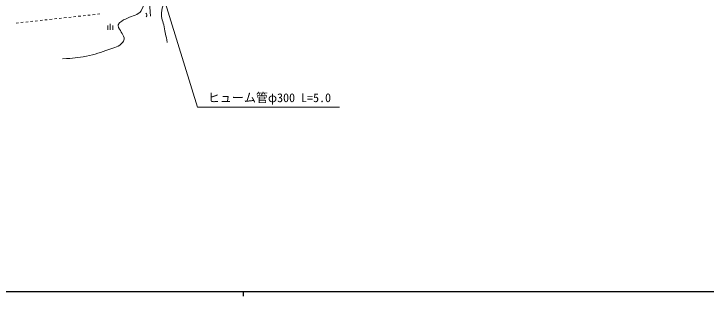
# Model space of a CAD drawing. Units: millimetres, scale not verified. Extents: x 40000 to 680000, y 20000 to 380000.
# Drawn here: x 120358 to 264274, y 204000 to 262690 of the extents above; entities that cross this region are included whole.
import ezdxf
from ezdxf.enums import TextEntityAlignment as Align

# ---------------------------------------------------------------- set-up
doc = ezdxf.new("R2010")
doc.units = ezdxf.units.MM
doc.header["$LTSCALE"] = 1000
for name, color, linetype, lineweight in [('M-BGD', 7, 'Continuous', 13), ('M-STR-HTXT', 7, 'Continuous', 13), ('M-TTL-BAND', 7, 'Continuous', 25)]:
    doc.layers.add(name, color=color, linetype=linetype, lineweight=lineweight)
doc.styles.add('ＭＳ ゴシック', font='')
doc.styles.get('ＭＳ ゴシック').set_extended_font_data('MS Gothic')

msp = doc.modelspace()

# ---------------------------------------------------------------- linework, layer by layer
at = {"layer": 'M-BGD'}
for p, q in [((131770, 261960), (132267, 262015)), ((132764, 262069), (133262, 262123)), ((133759, 262178), (134256, 262232)), ((134753, 262286), (135250, 262341)), ((135747, 262395), (136244, 262449)), ((136741, 262504), (137238, 262558)), ((137735, 262612), (138232, 262667)), ((120835, 260765), (121333, 260820)), ((121830, 260874), (122327, 260928)), ((122824, 260983), (123321, 261037)), ((123818, 261091), (124315, 261146)), ((124812, 261200), (125309, 261254)), ((125806, 261308), (126303, 261363)), ((126800, 261417), (127297, 261471)), ((127794, 261526), (128291, 261580)), ((128788, 261634), (129285, 261689)), ((129782, 261743), (130279, 261797)), ((130776, 261852), (131273, 261906)), ((140403, 259373), (140403, 260623)), ((139903, 259373), (139903, 260248)), ((140903, 259373), (140903, 260248))]:
    msp.add_line(p, q, dxfattribs=at)
msp.add_lwpolyline([(146509, 281858), (147443, 279990), (148736, 262175)], dxfattribs=at)
at = {"layer": 'M-BGD', "lineweight": 18}
msp.add_arc((147436, 262449), 559, 321.68665, 47.66424, dxfattribs=at)
at = {"layer": 'M-BGD'}
for points, knots in [([(222367, 292202), (221407, 292839), (221066, 293173), (220356, 293926), (218910, 295460), (219242, 297102), (217913, 298739), (217463, 299294), (217263, 300051), (216620, 300032), (215407, 299996), (215160, 298515), (214178, 297590), (211980, 295519), (210739, 294365), (208431, 292418), (206334, 290648), (205179, 289595), (202828, 288179), (199997, 286475), (197974, 286380), (195070, 284803), (192806, 283574), (191783, 282475), (189538, 281211), (187340, 279974), (186175, 279090), (183792, 278266), (182482, 277813), (181646, 278005), (180272, 277835), (176904, 277417), (174832, 277941), (171651, 276757), (169090, 275804), (168053, 274467), (165689, 273094), (164136, 272192), (163431, 271202), (161666, 270867), (160011, 270553), (159037, 271125), (157356, 271011), (155966, 270916), (154869, 271371), (153836, 270436), (152584, 269303), (152842, 267996), (152256, 266413), (151751, 265048), (151135, 264345), (151035, 262893), (150956, 261751), (151387, 261143), (151609, 260020), (151865, 258730), (151943, 258325), (152256, 256715)], [0, 0, 0, 0, 1, 1, 1, 2, 2, 2, 3, 3, 3, 4, 4, 4, 5, 5, 5, 6, 6, 6, 7, 7, 7, 8, 8, 8, 9, 9, 9, 10, 10, 10, 11, 11, 11, 12, 12, 12, 13, 13, 13, 14, 14, 14, 15, 15, 15, 16, 16, 16, 17, 17, 17, 18, 18, 18, 19, 19, 19, 19]), ([(130490, 253339), (132796, 253481), (133537, 253523), (135446, 253914), (137308, 254295), (138336, 254612), (140116, 255279), (141303, 255724), (142167, 255822), (142989, 256787), (143237, 257078), (143336, 257344), (143276, 257721), (143198, 258217), (142922, 258419), (142702, 258870), (142443, 259401), (142109, 259648), (142055, 260235), (142029, 260523), (142215, 260673), (142414, 260882), (142910, 261400), (143367, 261468), (143995, 261816), (145082, 262418), (146114, 262286), (146796, 263324), (148416, 265788), (146628, 267921), (146509, 270867), (146403, 273505), (146926, 275075), (146222, 277619), (145968, 278535), (145877, 278926), (145431, 279918)], [0, 0, 0, 0, 1, 1, 1, 2, 2, 2, 3, 3, 3, 4, 4, 4, 5, 5, 5, 6, 6, 6, 7, 7, 7, 8, 8, 8, 9, 9, 9, 10, 10, 10, 11, 11, 11, 12, 12, 12, 12])]:
    msp.add_open_spline(points, degree=3, knots=knots, dxfattribs=at)
at = {"layer": 'M-STR-HTXT'}
for p, q in [((146834, 281313), (158562, 243283)), ((158562, 243283), (188062, 243283))]:
    msp.add_line(p, q, dxfattribs=at)
at = {"layer": 'M-TTL-BAND'}
for p, q in [((40000, 205000), (579000, 205000)), ((168000, 205000), (168000, 204000))]:
    msp.add_line(p, q, dxfattribs=at)

# ---------------------------------------------------------------- texts
at = {"layer": 'M-STR-HTXT', "style": 'ＭＳ ゴシック'}
msp.add_text('ヒューム管φ300 L=5.0', height=1833, dxfattribs=at).set_placement((173490, 243783), align=Align.BOTTOM_CENTER)

doc.saveas('drawing.dxf')
